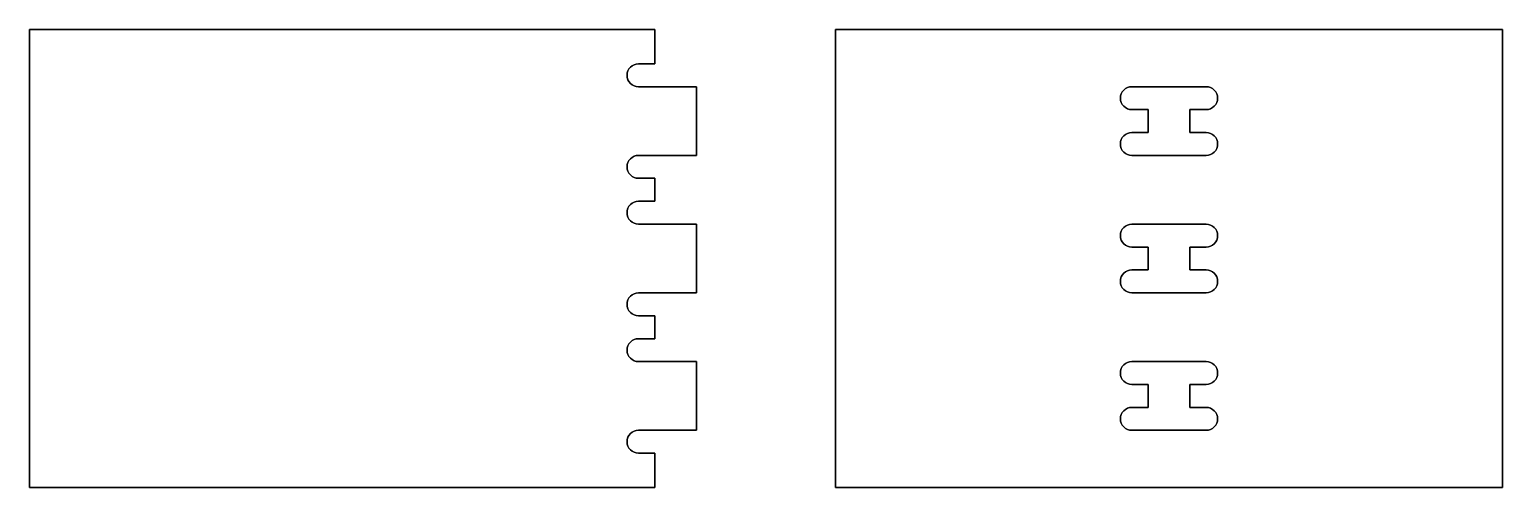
# Model space of a CAD drawing. Extents: x 51 to 581, y -81 to 84.
import ezdxf

# ---------------------------------------------------------------- set-up
doc = ezdxf.new("R2010")
doc.units = 0
doc.layers.add('1', color=7, linetype='CONTINUOUS')

# ---------------------------------------------------------------- blocks, each defined once
blk = doc.blocks.new('*M0')
at = {"layer": '1', "color": 7, "linetype": 'CONTINUOUS'}
for p, q in [((225, 0, -15), (0, 0, -15)), ((0, 0), (0, 0, -15)), ((0, 0), (225, 0)), ((0, 0, -15), (0, -165, -15)), ((0, -165), (0, 0)), ((225, -12.375, -15), (225, 0, -15)), ((225, 0), (225, 0, -15)), ((225, 0), (225, -12.375)), ((219.125, -12.375), (219.125, -12.375, -15)), ((219.125, -12.375), (219.125, -12.375, -15)), ((219.125, -12.375, -15), (225, -12.375, -15)), ((225, -12.375), (219.125, -12.375)), ((225, -12.375), (225, -12.375, -15)), ((215, -16.5), (215, -16.5, -15)), ((240, -20.625, -15), (219.125, -20.625, -15)), ((219.125, -20.625), (219.125, -20.625, -15)), ((219.125, -20.625), (240, -20.625)), ((240, -45.375, -15), (240, -20.625, -15)), ((240, -20.625), (240, -20.625, -15)), ((240, -20.625), (240, -45.375)), ((219.125, -45.375), (219.125, -45.375, -15)), ((219.125, -45.375), (219.125, -45.375, -15)), ((219.125, -45.375, -15), (240, -45.375, -15)), ((240, -45.375), (219.125, -45.375)), ((240, -45.375), (240, -45.375, -15)), ((215, -49.5), (215, -49.5, -15)), ((225, -53.625, -15), (219.125, -53.625, -15)), ((219.125, -53.625), (219.125, -53.625, -15)), ((219.125, -53.625), (225, -53.625)), ((225, -61.875, -15), (225, -53.625, -15)), ((225, -53.625), (225, -53.625, -15)), ((225, -53.625), (225, -61.875)), ((219.125, -61.875), (219.125, -61.875, -15)), ((219.125, -61.875), (219.125, -61.875, -15)), ((219.125, -61.875, -15), (225, -61.875, -15)), ((225, -61.875), (219.125, -61.875)), ((225, -61.875), (225, -61.875, -15)), ((215, -66), (215, -66, -15)), ((240, -70.125, -15), (219.125, -70.125, -15)), ((219.125, -70.125), (219.125, -70.125, -15)), ((219.125, -70.125), (240, -70.125)), ((240, -94.875, -15), (240, -70.125, -15)), ((240, -70.125), (240, -70.125, -15)), ((240, -70.125), (240, -94.875)), ((219.125, -94.875), (219.125, -94.875, -15)), ((219.125, -94.875), (219.125, -94.875, -15)), ((219.125, -94.875, -15), (240, -94.875, -15)), ((240, -94.875), (219.125, -94.875)), ((240, -94.875), (240, -94.875, -15)), ((215, -99), (215, -99, -15)), ((225, -103.125, -15), (219.125, -103.125, -15)), ((219.125, -103.125), (219.125, -103.125, -15)), ((219.125, -103.125), (225, -103.125)), ((225, -111.375, -15), (225, -103.125, -15)), ((225, -103.125), (225, -103.125, -15)), ((225, -103.125), (225, -111.375)), ((215, -115.5), (215, -115.5, -15)), ((219.125, -111.375), (219.125, -111.375, -15)), ((219.125, -111.375), (219.125, -111.375, -15)), ((219.125, -111.375, -15), (225, -111.375, -15)), ((225, -111.375), (219.125, -111.375)), ((225, -111.375), (225, -111.375, -15)), ((240, -119.625, -15), (219.125, -119.625, -15)), ((219.125, -119.625), (219.125, -119.625, -15)), ((219.125, -119.625), (240, -119.625)), ((240, -144.375, -15), (240, -119.625, -15)), ((240, -119.625), (240, -119.625, -15)), ((240, -119.625), (240, -144.375)), ((219.125, -144.375), (219.125, -144.375, -15)), ((219.125, -144.375), (219.125, -144.375, -15)), ((219.125, -144.375, -15), (240, -144.375, -15)), ((240, -144.375), (219.125, -144.375)), ((240, -144.375), (240, -144.375, -15)), ((215, -148.5), (215, -148.5, -15)), ((225, -152.625, -15), (219.125, -152.625, -15)), ((219.125, -152.625), (219.125, -152.625, -15)), ((219.125, -152.625), (225, -152.625)), ((225, -165, -15), (225, -152.625, -15)), ((225, -152.625), (225, -152.625, -15)), ((225, -152.625), (225, -165)), ((0, -165), (0, -165, -15)), ((0, -165, -15), (225, -165, -15)), ((225, -165), (0, -165)), ((225, -165), (225, -165, -15))]:
    blk.add_line(p, q, dxfattribs=at)
at = {"layer": '1', "color": 7, "linetype": 'CONTINUOUS', "extrusion": (0, 0, -1)}
for centre in [(-219.125, -16.5, 15), (-219.125, -49.5, 15), (-219.125, -66, 15), (-219.125, -99, 15), (-219.125, -115.5, 15), (-219.125, -148.5, 15)]:
    blk.add_arc(centre, 4.125, 270, 90, dxfattribs=at)
at = {"layer": '1', "color": 7, "linetype": 'CONTINUOUS'}
for centre in [(219.125, -16.5), (219.125, -49.5), (219.125, -66), (219.125, -99), (219.125, -115.5), (219.125, -148.5)]:
    blk.add_arc(centre, 4.125, 90, 270, dxfattribs=at)
blk = doc.blocks.new('*M1')
at = {"layer": '1', "color": 7, "linetype": 'CONTINUOUS'}
for p, q in [((-540, -165, 15), (-540, 0, 15)), ((-540, 0), (-540, 0, 15)), ((-540, 0), (-540, -165)), ((-540, 0, 15), (-300, 0, 15)), ((-300, 0), (-540, 0)), ((-300, 0, 15), (-300, -165, 15)), ((-300, -165), (-300, 0)), ((-300, 0), (-300, 0, 15)), ((-406.625, -20.625, 15), (-433.375, -20.625, 15)), ((-433.375, -20.625), (-433.375, -20.625, 15)), ((-433.375, -20.625), (-406.625, -20.625)), ((-406.625, -20.625), (-406.625, -20.625, 15)), ((-406.625, -20.625), (-406.625, -20.625, 15)), ((-437.5, -24.75), (-437.5, -24.75, 15)), ((-402.5, -24.75), (-402.5, -24.75, 15)), ((-433.375, -28.875), (-433.375, -28.875, 15)), ((-433.375, -28.875), (-433.375, -28.875, 15)), ((-433.375, -28.875, 15), (-427.5, -28.875, 15)), ((-427.5, -28.875), (-433.375, -28.875)), ((-427.5, -28.875), (-427.5, -28.875, 15)), ((-427.5, -28.875, 15), (-427.5, -37.125, 15)), ((-427.5, -37.125), (-427.5, -28.875)), ((-412.5, -37.125, 15), (-412.5, -28.875, 15)), ((-412.5, -28.875), (-412.5, -28.875, 15)), ((-412.5, -28.875), (-412.5, -37.125)), ((-412.5, -28.875, 15), (-406.625, -28.875, 15)), ((-406.625, -28.875), (-412.5, -28.875)), ((-406.625, -28.875), (-406.625, -28.875, 15)), ((-437.5, -41.25), (-437.5, -41.25, 15)), ((-427.5, -37.125, 15), (-433.375, -37.125, 15)), ((-433.375, -37.125), (-433.375, -37.125, 15)), ((-433.375, -37.125), (-427.5, -37.125)), ((-427.5, -37.125), (-427.5, -37.125, 15)), ((-406.625, -37.125, 15), (-412.5, -37.125, 15)), ((-412.5, -37.125), (-412.5, -37.125, 15)), ((-412.5, -37.125), (-406.625, -37.125)), ((-406.625, -37.125), (-406.625, -37.125, 15)), ((-406.625, -37.125), (-406.625, -37.125, 15)), ((-402.5, -41.25), (-402.5, -41.25, 15)), ((-433.375, -45.375), (-433.375, -45.375, 15)), ((-433.375, -45.375), (-433.375, -45.375, 15)), ((-433.375, -45.375, 15), (-406.625, -45.375, 15)), ((-406.625, -45.375), (-433.375, -45.375)), ((-406.625, -45.375), (-406.625, -45.375, 15)), ((-406.625, -70.125, 15), (-433.375, -70.125, 15)), ((-433.375, -70.125), (-433.375, -70.125, 15)), ((-433.375, -70.125), (-406.625, -70.125)), ((-406.625, -70.125), (-406.625, -70.125, 15)), ((-406.625, -70.125), (-406.625, -70.125, 15)), ((-437.5, -74.25), (-437.5, -74.25, 15)), ((-433.375, -78.375), (-433.375, -78.375, 15)), ((-433.375, -78.375), (-433.375, -78.375, 15)), ((-433.375, -78.375, 15), (-427.5, -78.375, 15)), ((-427.5, -78.375), (-433.375, -78.375)), ((-427.5, -78.375), (-427.5, -78.375, 15)), ((-427.5, -78.375, 15), (-427.5, -86.625, 15)), ((-427.5, -86.625), (-427.5, -78.375)), ((-412.5, -86.625, 15), (-412.5, -78.375, 15)), ((-412.5, -78.375), (-412.5, -78.375, 15)), ((-412.5, -78.375), (-412.5, -86.625)), ((-412.5, -78.375, 15), (-406.625, -78.375, 15)), ((-406.625, -78.375), (-412.5, -78.375)), ((-406.625, -78.375), (-406.625, -78.375, 15)), ((-402.5, -74.25), (-402.5, -74.25, 15)), ((-427.5, -86.625, 15), (-433.375, -86.625, 15)), ((-433.375, -86.625), (-433.375, -86.625, 15)), ((-433.375, -86.625), (-427.5, -86.625)), ((-427.5, -86.625), (-427.5, -86.625, 15)), ((-406.625, -86.625, 15), (-412.5, -86.625, 15)), ((-412.5, -86.625), (-412.5, -86.625, 15)), ((-412.5, -86.625), (-406.625, -86.625)), ((-406.625, -86.625), (-406.625, -86.625, 15)), ((-406.625, -86.625), (-406.625, -86.625, 15)), ((-437.5, -90.75), (-437.5, -90.75, 15)), ((-433.375, -94.875), (-433.375, -94.875, 15)), ((-433.375, -94.875), (-433.375, -94.875, 15)), ((-433.375, -94.875, 15), (-406.625, -94.875, 15)), ((-406.625, -94.875), (-433.375, -94.875)), ((-406.625, -94.875), (-406.625, -94.875, 15)), ((-402.5, -90.75), (-402.5, -90.75, 15)), ((-406.625, -119.625, 15), (-433.375, -119.625, 15)), ((-433.375, -119.625), (-433.375, -119.625, 15)), ((-433.375, -119.625), (-406.625, -119.625)), ((-406.625, -119.625), (-406.625, -119.625, 15)), ((-406.625, -119.625), (-406.625, -119.625, 15)), ((-437.5, -123.75), (-437.5, -123.75, 15)), ((-402.5, -123.75), (-402.5, -123.75, 15)), ((-433.375, -127.875), (-433.375, -127.875, 15)), ((-433.375, -127.875), (-433.375, -127.875, 15)), ((-433.375, -127.875, 15), (-427.5, -127.875, 15)), ((-427.5, -127.875), (-433.375, -127.875)), ((-427.5, -127.875), (-427.5, -127.875, 15)), ((-427.5, -127.875, 15), (-427.5, -136.125, 15)), ((-427.5, -136.125), (-427.5, -127.875)), ((-412.5, -136.125, 15), (-412.5, -127.875, 15)), ((-412.5, -127.875), (-412.5, -127.875, 15)), ((-412.5, -127.875), (-412.5, -136.125)), ((-412.5, -127.875, 15), (-406.625, -127.875, 15)), ((-406.625, -127.875), (-412.5, -127.875)), ((-406.625, -127.875), (-406.625, -127.875, 15)), ((-427.5, -136.125, 15), (-433.375, -136.125, 15)), ((-433.375, -136.125), (-433.375, -136.125, 15)), ((-433.375, -136.125), (-427.5, -136.125)), ((-427.5, -136.125), (-427.5, -136.125, 15)), ((-406.625, -136.125, 15), (-412.5, -136.125, 15)), ((-412.5, -136.125), (-412.5, -136.125, 15)), ((-412.5, -136.125), (-406.625, -136.125)), ((-406.625, -136.125), (-406.625, -136.125, 15)), ((-406.625, -136.125), (-406.625, -136.125, 15)), ((-437.5, -140.25), (-437.5, -140.25, 15)), ((-402.5, -140.25), (-402.5, -140.25, 15)), ((-433.375, -144.375), (-433.375, -144.375, 15)), ((-433.375, -144.375), (-433.375, -144.375, 15)), ((-433.375, -144.375, 15), (-406.625, -144.375, 15)), ((-406.625, -144.375), (-433.375, -144.375)), ((-406.625, -144.375), (-406.625, -144.375, 15)), ((-300, -165, 15), (-540, -165, 15)), ((-540, -165), (-540, -165, 15)), ((-540, -165), (-300, -165)), ((-300, -165), (-300, -165, 15))]:
    blk.add_line(p, q, dxfattribs=at)
for centre, start, end in [((-433.375, -24.75, 15), 90, 270), ((-406.625, -24.75, 15), 270, 90), ((-433.375, -41.25, 15), 90, 270), ((-406.625, -41.25, 15), 270, 90), ((-433.375, -74.25, 15), 90, 270), ((-406.625, -74.25, 15), 270, 90), ((-433.375, -90.75, 15), 90, 270), ((-406.625, -90.75, 15), 270, 90), ((-433.375, -123.75, 15), 90, 270), ((-406.625, -123.75, 15), 270, 90), ((-433.375, -140.25, 15), 90, 270), ((-406.625, -140.25, 15), 270, 90)]:
    blk.add_arc(centre, 4.125, start, end, dxfattribs=at)
at = {"layer": '1', "color": 7, "linetype": 'CONTINUOUS', "extrusion": (0, 0, -1)}
for centre, start, end in [((433.375, -24.75), 270, 90), ((406.625, -24.75), 90, 270), ((433.375, -41.25), 270, 90), ((406.625, -41.25), 90, 270), ((433.375, -74.25), 270, 90), ((406.625, -74.25), 90, 270), ((433.375, -90.75), 270, 90), ((406.625, -90.75), 90, 270), ((433.375, -123.75), 270, 90), ((406.625, -123.75), 90, 270), ((433.375, -140.25), 270, 90), ((406.625, -140.25), 90, 270)]:
    blk.add_arc(centre, 4.125, start, end, dxfattribs=at)

msp = doc.modelspace()

# ---------------------------------------------------------------- block references
at = {"layer": '1', "color": 7, "linetype": 'CONTINUOUS'}
for name, p in [('*M0', (50.57561, 84.2009, 30.95022)), ('*M1', (880.57561, 84.2009, 15.95022))]:
    msp.add_blockref(name, p, dxfattribs=at)

doc.saveas('drawing.dxf')
